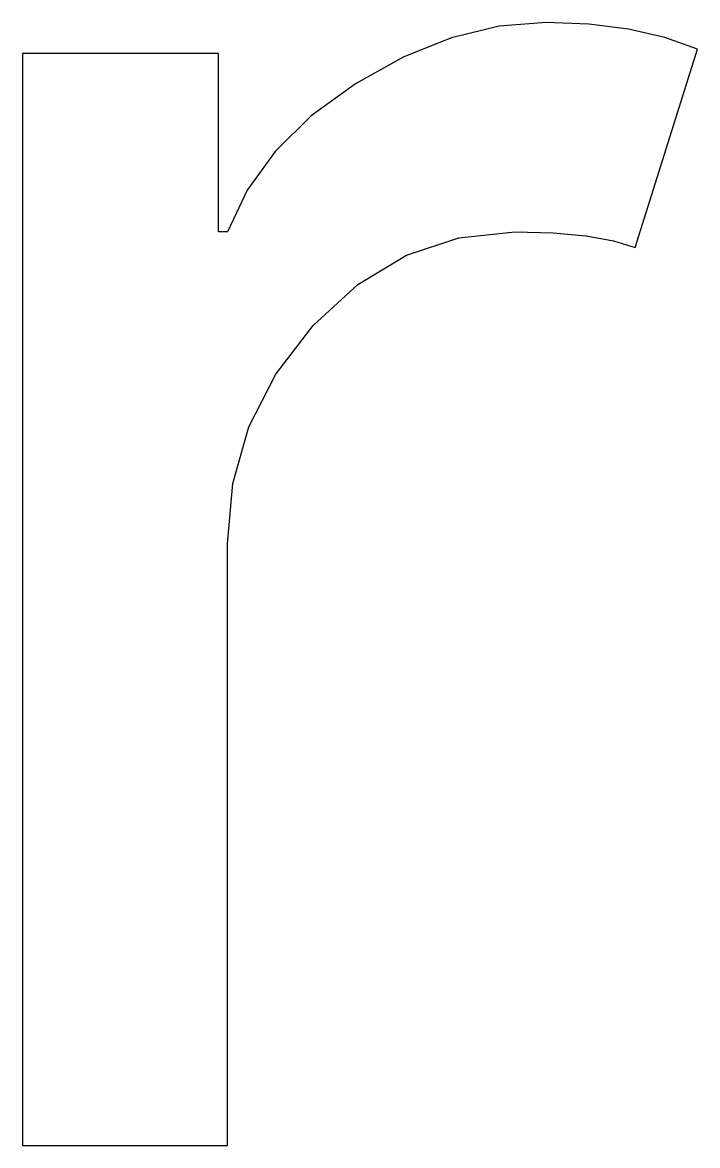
# Model space of a CAD drawing. Header units: metres. Extents: x 1.9 to 12, y 0 to 16.8.
import ezdxf

# ---------------------------------------------------------------- set-up
doc = ezdxf.new("R2010")
doc.units = ezdxf.units.M

msp = doc.modelspace()

# ---------------------------------------------------------------- linework, layer by layer
for p, q in [((9.70299, 16.805), (8.9998, 16.7477)), ((10.3449, 16.78), (9.70299, 16.805)), ((8.9998, 16.7477), (8.29024, 16.5757)), ((10.9367, 16.705), (10.3449, 16.78)), ((11.4784, 16.58), (10.9367, 16.705)), ((8.29024, 16.5757), (7.57431, 16.2892)), ((11.97, 16.405), (11.4784, 16.58)), ((4.80199, 16.339), (1.86699, 16.339)), ((1.86699, 16.339), (1.86699, 0)), ((4.80199, 13.671), (4.80199, 16.339)), ((11.037, 13.438), (11.97, 16.405)), ((7.57431, 16.2892), (6.85199, 15.888)), ((6.85199, 15.888), (6.18843, 15.4055)), ((6.18843, 15.4055), (5.64774, 14.8752)), ((5.64774, 14.8752), (5.22993, 14.2971)), ((5.22993, 14.2971), (4.935, 13.671)), ((4.935, 13.671), (4.80199, 13.671)), ((8.39711, 13.5834), (9.23599, 13.671)), ((9.23599, 13.671), (9.81131, 13.6564)), ((9.81131, 13.6564), (10.3032, 13.6127)), ((10.3032, 13.6127), (10.7118, 13.5399)), ((7.61449, 13.3207), (8.39711, 13.5834)), ((10.7118, 13.5399), (11.037, 13.438)), ((6.88812, 12.8829), (7.61449, 13.3207)), ((6.21799, 12.27), (6.88812, 12.8829)), ((5.65668, 11.5408), (6.21799, 12.27)), ((5.25574, 10.7532), (5.65668, 11.5408)), ((5.01518, 9.9073), (5.25574, 10.7532)), ((4.935, 9.00299), (5.01518, 9.9073)), ((4.935, 0), (4.935, 9.00299)), ((1.86699, 0), (4.935, 0))]:
    msp.add_line(p, q)

doc.saveas('drawing.dxf')
